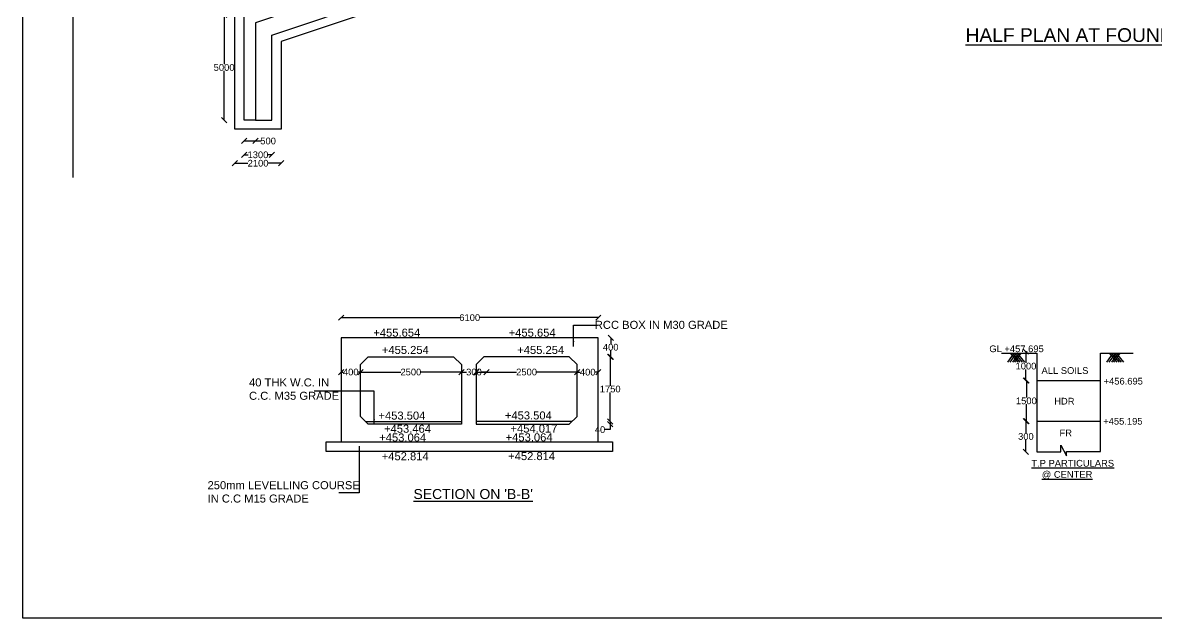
# Model space of a CAD drawing. Header units: millimetres. Extents: x 5124 to 6568637, y 2311 to 91879094.
# Drawn here: x 3584558 to 3604847, y 45928572 to 45939221 of the extents above; entities that cross this region are included whole.
import ezdxf

# ---------------------------------------------------------------- set-up
doc = ezdxf.new("R2010")
doc.units = ezdxf.units.MM
doc.header["$MEASUREMENT"] = 0
doc.linetypes.add('ACAD_ISO02W100', pattern=[15, 12, -3])
for name, color, linetype in [('DIMENSION', 7, 'Continuous'), ('DRAWING', 7, 'Continuous'), ('TEXT', 7, 'Continuous')]:
    doc.layers.add(name, color=color, linetype=linetype)
doc.styles.get("Standard").update_dxf_attribs({"font": 'arial.ttf', "height": 120})
doc.dimstyles.get("Standard").update_dxf_attribs({"dimtxt": 200, "dimasz": 110, "dimexe": 0.18, "dimexo": 0.0625, "dimgap": 0.09, "dimtad": 0, "dimtih": 1, "dimtoh": 1, "dimdec": 0, "dimzin": 0, "dimdsep": 46, "dimtxsty": 'Standard', "dimblk": 'OBLIQUE', "dimcen": 0.09, "dimse1": 1, "dimse2": 1, "dimadec": 0, "dimazin": 0, "dimtfac": 1, "dimtdec": 0, "dimtofl": 0, "dimtmove": 0, "dimatfit": 3, "dimfxl": 1, "dimtolj": 1, "dimtzin": 0, "dimarcsym": 0})

# ---------------------------------------------------------------- blocks, each defined once
blk = doc.blocks.new('_Oblique')
at = {"color": 0, "linetype": 'ByBlock', "lineweight": -2}
blk.add_line((-0.5, -0.5), (0.5, 0.5), dxfattribs=at)
blk = doc.blocks.new('*D62')
at = {"layer": 'Defpoints', "color": 0}
for p in [(3594861, 45933947), (3590257, 45933589), (3594861, 45933589)]:
    blk.add_point(p, dxfattribs=at)
at = {"layer": 'DIMENSION', "color": 0, "lineweight": -2}
for p, q in [((3590257, 45933947), (3592380, 45933947)), ((3594861, 45933947), (3592738, 45933947))]:
    blk.add_line(p, q, dxfattribs=at)
at = {"layer": 'DIMENSION', "color": 0, "lineweight": -2, "xscale": 95, "yscale": 95, "zscale": 95, "rotation": 180}
blk.add_blockref('_Oblique', (3590257, 45933947), dxfattribs=at)
at = {"layer": 'DIMENSION', "color": 0, "lineweight": -2, "xscale": 95, "yscale": 95, "zscale": 95}
blk.add_blockref('_Oblique', (3594861, 45933947), dxfattribs=at)
at = {"layer": 'DIMENSION', "color": 0, "insert": (3592559, 45933947), "char_height": 120, "attachment_point": 5}
blk.add_mtext('\\A1;6100', dxfattribs=at)
blk = doc.blocks.new('*D63')
at = {"layer": 'Defpoints', "color": 0}
for p in [(3590257, 45932974), (3590257, 45932974), (3590603, 45932974)]:
    blk.add_point(p, dxfattribs=at)
at = {"layer": 'DIMENSION', "color": 0, "lineweight": -2}
for p, q in [((3590257, 45932974), (3590295, 45932974)), ((3590603, 45932974), (3590565, 45932974))]:
    blk.add_line(p, q, dxfattribs=at)
at = {"layer": 'DIMENSION', "color": 0, "lineweight": -2, "xscale": 95, "yscale": 95, "zscale": 95, "rotation": 180}
blk.add_blockref('_Oblique', (3590257, 45932974), dxfattribs=at)
at = {"layer": 'DIMENSION', "color": 0, "lineweight": -2, "xscale": 95, "yscale": 95, "zscale": 95}
blk.add_blockref('_Oblique', (3590603, 45932974), dxfattribs=at)
at = {"layer": 'DIMENSION', "color": 0, "insert": (3590430, 45932974), "char_height": 120, "attachment_point": 5}
blk.add_mtext('\\A1;400', dxfattribs=at)
blk = doc.blocks.new('*D64')
at = {"layer": 'Defpoints', "color": 0}
for p in [(3592410, 45937515), (3590603, 45932974), (3592410, 45932974)]:
    blk.add_point(p, dxfattribs=at)
at = {"layer": 'DRAWING', "color": 0, "lineweight": -2}
for p, q in [((3590603, 45932974), (3591326, 45932974)), ((3592410, 45932974), (3591687, 45932974))]:
    blk.add_line(p, q, dxfattribs=at)
at = {"layer": 'DRAWING', "color": 0, "lineweight": -2, "xscale": 95, "yscale": 95, "zscale": 95, "rotation": 180}
blk.add_blockref('_Oblique', (3590603, 45932974), dxfattribs=at)
at = {"layer": 'DRAWING', "color": 0, "lineweight": -2, "xscale": 95, "yscale": 95, "zscale": 95}
blk.add_blockref('_Oblique', (3592410, 45932974), dxfattribs=at)
at = {"layer": 'DRAWING', "color": 0, "insert": (3591506, 45932974), "char_height": 120, "attachment_point": 5}
blk.add_mtext('\\A1;2500', dxfattribs=at)
blk = doc.blocks.new('*D65')
at = {"layer": 'Defpoints', "color": 0}
for p in [(3592859, 45935770), (3592410, 45932974), (3592859, 45932974)]:
    blk.add_point(p, dxfattribs=at)
at = {"layer": 'DIMENSION', "color": 0, "lineweight": -2}
for p, q in [((3592410, 45932974), (3592502, 45932974)), ((3592859, 45932974), (3592767, 45932974))]:
    blk.add_line(p, q, dxfattribs=at)
at = {"layer": 'DIMENSION', "color": 0, "lineweight": -2, "xscale": 95, "yscale": 95, "zscale": 95, "rotation": 180}
blk.add_blockref('_Oblique', (3592410, 45932974), dxfattribs=at)
at = {"layer": 'DIMENSION', "color": 0, "lineweight": -2, "xscale": 95, "yscale": 95, "zscale": 95}
blk.add_blockref('_Oblique', (3592859, 45932974), dxfattribs=at)
at = {"layer": 'DIMENSION', "color": 0, "insert": (3592635, 45932974), "char_height": 120, "attachment_point": 5}
blk.add_mtext('\\A1;300', dxfattribs=at)
blk = doc.blocks.new('*D66')
at = {"layer": 'Defpoints', "color": 0}
for p in [(3594481, 45937515), (3592674, 45932974), (3594481, 45932974)]:
    blk.add_point(p, dxfattribs=at)
at = {"layer": 'DRAWING', "color": 0, "lineweight": -2}
for p, q in [((3592674, 45932974), (3593397, 45932974)), ((3594481, 45932974), (3593758, 45932974))]:
    blk.add_line(p, q, dxfattribs=at)
at = {"layer": 'DRAWING', "color": 0, "lineweight": -2, "xscale": 95, "yscale": 95, "zscale": 95, "rotation": 180}
blk.add_blockref('_Oblique', (3592674, 45932974), dxfattribs=at)
at = {"layer": 'DRAWING', "color": 0, "lineweight": -2, "xscale": 95, "yscale": 95, "zscale": 95}
blk.add_blockref('_Oblique', (3594481, 45932974), dxfattribs=at)
at = {"layer": 'DRAWING', "color": 0, "insert": (3593577, 45932974), "char_height": 120, "attachment_point": 5}
blk.add_mtext('\\A1;2500', dxfattribs=at)
blk = doc.blocks.new('*D67')
at = {"layer": 'Defpoints', "color": 0}
for p in [(3594861, 45937515), (3594481, 45932974), (3594861, 45932972)]:
    blk.add_point(p, dxfattribs=at)
at = {"layer": 'DRAWING', "color": 0, "lineweight": -2}
for p, q in [((3594481, 45932972), (3594536, 45932972)), ((3594861, 45932972), (3594806, 45932972))]:
    blk.add_line(p, q, dxfattribs=at)
at = {"layer": 'DRAWING', "color": 0, "lineweight": -2, "xscale": 95, "yscale": 95, "zscale": 95, "rotation": 180}
blk.add_blockref('_Oblique', (3594481, 45932972), dxfattribs=at)
at = {"layer": 'DRAWING', "color": 0, "lineweight": -2, "xscale": 95, "yscale": 95, "zscale": 95}
blk.add_blockref('_Oblique', (3594861, 45932972), dxfattribs=at)
at = {"layer": 'DRAWING', "color": 0, "insert": (3594671, 45932972), "char_height": 120, "attachment_point": 5}
blk.add_mtext('\\A1;400', dxfattribs=at)
blk = doc.blocks.new('*D68')
at = {"layer": 'Defpoints', "color": 0}
for p in [(3594340, 45933589), (3595082, 45933589), (3594340, 45933248)]:
    blk.add_point(p, dxfattribs=at)
at = {"layer": 'DIMENSION', "color": 0, "lineweight": -2}
for p, q in [((3595082, 45933589), (3595082, 45933480)), ((3595082, 45933248), (3595082, 45933357))]:
    blk.add_line(p, q, dxfattribs=at)
at = {"layer": 'DIMENSION', "color": 0, "lineweight": -2, "xscale": 95, "yscale": 95, "zscale": 95}
for p, rotation in [((3595082, 45933589), 90), ((3595082, 45933248), 270)]:
    blk.add_blockref('_Oblique', p, dxfattribs=dict(at, rotation=rotation))
at = {"layer": 'DIMENSION', "color": 0, "insert": (3595082, 45933418), "char_height": 120, "attachment_point": 5}
blk.add_mtext('\\A1;400', dxfattribs=at)
blk = doc.blocks.new('*D69')
at = {"layer": 'Defpoints', "color": 0}
for p in [(3594340, 45933248), (3594392, 45932092), (3595073, 45932092)]:
    blk.add_point(p, dxfattribs=at)
at = {"layer": 'DIMENSION', "color": 0, "lineweight": -2}
for p, q in [((3595073, 45933248), (3595073, 45932731)), ((3595073, 45932092), (3595073, 45932608))]:
    blk.add_line(p, q, dxfattribs=at)
at = {"layer": 'DIMENSION', "color": 0, "lineweight": -2, "xscale": 95, "yscale": 95, "zscale": 95}
for p, rotation in [((3595073, 45933248), 90), ((3595073, 45932092), 270)]:
    blk.add_blockref('_Oblique', p, dxfattribs=dict(at, rotation=rotation))
at = {"layer": 'DIMENSION', "color": 0, "insert": (3595073, 45932670), "char_height": 120, "attachment_point": 5}
blk.add_mtext('\\A1;1750', dxfattribs=at)
blk = doc.blocks.new('*D70')
at = {"layer": 'Defpoints', "color": 0}
for p in [(3594340, 45932040), (3594392, 45932092), (3595074, 45932040)]:
    blk.add_point(p, dxfattribs=at)
at = {"layer": 'DIMENSION', "color": 0, "lineweight": -2}
for p, q in [((3595074, 45932092), (3595074, 45932040)), ((3595074, 45932040), (3595074, 45931945)), ((3595074, 45931945), (3594979, 45931945))]:
    blk.add_line(p, q, dxfattribs=at)
at = {"layer": 'DIMENSION', "color": 0, "lineweight": -2, "xscale": 95, "yscale": 95, "zscale": 95}
for p, rotation in [((3595074, 45932092), 90), ((3595074, 45932040), 270)]:
    blk.add_blockref('_Oblique', p, dxfattribs=dict(at, rotation=rotation))
at = {"layer": 'DIMENSION', "color": 0, "insert": (3594891, 45931945), "char_height": 120, "attachment_point": 5}
blk.add_mtext('\\A1;40', dxfattribs=at)
blk = doc.blocks.new('*D71')
at = {"layer": 'Defpoints', "color": 0}
for p in [(3602514, 45933339), (3602707, 45933339), (3602707, 45932821)]:
    blk.add_point(p, dxfattribs=at)
at = {"layer": 'DIMENSION', "color": 0, "lineweight": -2}
for p, q in [((3602514, 45933339), (3602514, 45933142)), ((3602514, 45932821), (3602514, 45933019))]:
    blk.add_line(p, q, dxfattribs=at)
at = {"layer": 'DIMENSION', "color": 0, "lineweight": -2, "xscale": 95, "yscale": 95, "zscale": 95}
for p, rotation in [((3602514, 45933339), 90), ((3602514, 45932821), 270)]:
    blk.add_blockref('_Oblique', p, dxfattribs=dict(at, rotation=rotation))
at = {"layer": 'DIMENSION', "color": 0, "insert": (3602514, 45933080), "char_height": 120, "attachment_point": 5}
blk.add_mtext('\\A1;1000', dxfattribs=at)
blk = doc.blocks.new('*D72')
at = {"layer": 'Defpoints', "color": 0}
for p in [(3602707, 45932821), (3602521, 45932097), (3602707, 45932097)]:
    blk.add_point(p, dxfattribs=at)
at = {"layer": 'DIMENSION', "color": 0, "lineweight": -2}
for p, q in [((3602521, 45932821), (3602521, 45932521)), ((3602521, 45932097), (3602521, 45932398))]:
    blk.add_line(p, q, dxfattribs=at)
at = {"layer": 'DIMENSION', "color": 0, "lineweight": -2, "xscale": 95, "yscale": 95, "zscale": 95}
for p, rotation in [((3602521, 45932821), 90), ((3602521, 45932097), 270)]:
    blk.add_blockref('_Oblique', p, dxfattribs=dict(at, rotation=rotation))
at = {"layer": 'DIMENSION', "color": 0, "insert": (3602521, 45932459), "char_height": 120, "attachment_point": 5}
blk.add_mtext('\\A1;1500', dxfattribs=at)
blk = doc.blocks.new('*D73')
at = {"layer": 'Defpoints', "color": 0, "linetype": 'Continuous'}
for p in [(3602707, 45932097), (3602513, 45931547), (3602707, 45931547)]:
    blk.add_point(p, dxfattribs=at)
at = {"layer": 'TEXT', "color": 0, "linetype": 'Continuous', "lineweight": -2}
for p, q in [((3602513, 45932097), (3602513, 45931884)), ((3602513, 45931547), (3602513, 45931761))]:
    blk.add_line(p, q, dxfattribs=at)
at = {"layer": 'TEXT', "color": 0, "linetype": 'Continuous', "lineweight": -2, "xscale": 95, "yscale": 95, "zscale": 95}
for p, rotation in [((3602513, 45932097), 90), ((3602513, 45931547), 270)]:
    blk.add_blockref('_Oblique', p, dxfattribs=dict(at, rotation=rotation))
at = {"layer": 'TEXT', "color": 0, "linetype": 'Continuous', "insert": (3602513, 45931822), "char_height": 120, "attachment_point": 5}
blk.add_mtext('\\A1;300', dxfattribs=at)
blk = doc.blocks.new('*D137')
at = {"layer": 'Defpoints', "color": 0, "linetype": 'Continuous'}
for p in [(3588229, 45939364), (3588163, 45937477), (3588522, 45937477)]:
    blk.add_point(p, dxfattribs=at)
at = {"layer": 'DIMENSION', "color": 0, "linetype": 'Continuous', "lineweight": -2}
for p, q in [((3588163, 45939364), (3588163, 45938482)), ((3588163, 45937477), (3588163, 45938359))]:
    blk.add_line(p, q, dxfattribs=at)
at = {"layer": 'DIMENSION', "color": 0, "linetype": 'Continuous', "lineweight": -2, "xscale": 95, "yscale": 95, "zscale": 95}
for p, rotation in [((3588163, 45939364), 90), ((3588163, 45937477), 270)]:
    blk.add_blockref('_Oblique', p, dxfattribs=dict(at, rotation=rotation))
at = {"layer": 'DIMENSION', "color": 0, "linetype": 'Continuous', "insert": (3588163, 45938420), "char_height": 120, "attachment_point": 5}
blk.add_mtext('\\A1;5000', dxfattribs=at)
blk = doc.blocks.new('*D138')
at = {"layer": 'Defpoints', "color": 0, "linetype": 'Continuous'}
for p in [(3588522, 45937477), (3588724, 45937477), (3588724, 45937106)]:
    blk.add_point(p, dxfattribs=at)
at = {"layer": 'DIMENSION', "color": 0, "linetype": 'Continuous', "lineweight": -2}
for p, q in [((3588522, 45937106), (3588724, 45937106)), ((3588724, 45937106), (3588819, 45937106))]:
    blk.add_line(p, q, dxfattribs=at)
at = {"layer": 'DIMENSION', "color": 0, "linetype": 'Continuous', "lineweight": -2, "xscale": 95, "yscale": 95, "zscale": 95, "rotation": 180}
blk.add_blockref('_Oblique', (3588522, 45937106), dxfattribs=at)
at = {"layer": 'DIMENSION', "color": 0, "linetype": 'Continuous', "lineweight": -2, "xscale": 95, "yscale": 95, "zscale": 95}
blk.add_blockref('_Oblique', (3588724, 45937106), dxfattribs=at)
at = {"layer": 'DIMENSION', "color": 0, "linetype": 'Continuous', "insert": (3588951, 45937106), "char_height": 120, "attachment_point": 5}
blk.add_mtext('\\A1;500', dxfattribs=at)
blk = doc.blocks.new('*D139')
at = {"layer": 'Defpoints', "color": 0, "linetype": 'Continuous'}
for p in [(3588522, 45937477), (3589016, 45937477), (3589016, 45936858)]:
    blk.add_point(p, dxfattribs=at)
at = {"layer": 'DIMENSION', "color": 0, "linetype": 'Continuous', "lineweight": -2}
for p, q in [((3588522, 45936858), (3588596, 45936858)), ((3589016, 45936858), (3588943, 45936858))]:
    blk.add_line(p, q, dxfattribs=at)
at = {"layer": 'DIMENSION', "color": 0, "linetype": 'Continuous', "lineweight": -2, "xscale": 95, "yscale": 95, "zscale": 95, "rotation": 180}
blk.add_blockref('_Oblique', (3588522, 45936858), dxfattribs=at)
at = {"layer": 'DIMENSION', "color": 0, "linetype": 'Continuous', "lineweight": -2, "xscale": 95, "yscale": 95, "zscale": 95}
blk.add_blockref('_Oblique', (3589016, 45936858), dxfattribs=at)
at = {"layer": 'DIMENSION', "color": 0, "linetype": 'Continuous', "insert": (3588769, 45936858), "char_height": 120, "attachment_point": 5}
blk.add_mtext('\\A1;1300', dxfattribs=at)
blk = doc.blocks.new('*D140')
at = {"layer": 'Defpoints', "color": 0, "linetype": 'Continuous'}
for p in [(3588356, 45937314), (3589186, 45937314), (3589186, 45936708)]:
    blk.add_point(p, dxfattribs=at)
at = {"layer": 'DIMENSION', "color": 0, "linetype": 'Continuous', "lineweight": -2}
for p, q in [((3588356, 45936708), (3588591, 45936708)), ((3589186, 45936708), (3588951, 45936708))]:
    blk.add_line(p, q, dxfattribs=at)
at = {"layer": 'DIMENSION', "color": 0, "linetype": 'Continuous', "lineweight": -2, "xscale": 95, "yscale": 95, "zscale": 95, "rotation": 180}
blk.add_blockref('_Oblique', (3588356, 45936708), dxfattribs=at)
at = {"layer": 'DIMENSION', "color": 0, "linetype": 'Continuous', "lineweight": -2, "xscale": 95, "yscale": 95, "zscale": 95}
blk.add_blockref('_Oblique', (3589186, 45936708), dxfattribs=at)
at = {"layer": 'DIMENSION', "color": 0, "linetype": 'Continuous', "insert": (3588771, 45936708), "char_height": 120, "attachment_point": 5}
blk.add_mtext('\\A1;2100', dxfattribs=at)

msp = doc.modelspace()

# ---------------------------------------------------------------- linework, layer by layer
at = {"layer": 'DRAWING', "linetype": 'Continuous'}
msp.add_lwpolyline([(3584558.5, 45956633), (3629157, 45956633), (3629157, 45928571.5), (3584558.5, 45928571.5)], close=True, dxfattribs=at)
for points in [[(3585464.3, 45936455), (3585464.3, 45944286.5), (3585598, 45944286.5), (3585692.3, 45944286.5), (3585293.4, 45944395.2), (3585478.3, 45944395.2), (3585478.3, 45949257.7)], [(3588724, 45937477), (3589016, 45937477), (3589016, 45938999.9), (3594747.3, 45940918), (3595847.1, 45940918), (3595847.1, 45942624)], [(3596003.4, 45940754.8), (3594788.6, 45940754.8), (3589186.2, 45938886.9), (3589186.2, 45937314.4), (3588356.2, 45937314.4), (3588356.2, 45939363.5), (3588518.5, 45939363.5), (3595271, 45941602.9)], [(3595271, 45941397.3), (3588724, 45939221.1), (3588724, 45937477), (3588522.4, 45937477), (3588522.4, 45939363.5)]]:
    msp.add_lwpolyline(points, dxfattribs=at)
at = {"layer": 'DRAWING'}
for points in [[(3590257.3, 45931727), (3594860.7, 45931727), (3594860.7, 45933589), (3590257.3, 45933589)], [(3590743.4, 45933247.5), (3592269.5, 45933247.5), (3592410, 45933107), (3592410, 45932039.8), (3590743.4, 45932039.8), (3590602.9, 45932180.3), (3590602.9, 45933107)], [(3594340.5, 45933247.5), (3592814.4, 45933247.5), (3592673.9, 45933107), (3592673.9, 45932039.8), (3594340.5, 45932039.8), (3594481, 45932180.3), (3594481, 45933107)], [(3589991, 45931727), (3595115.6, 45931727), (3595115.6, 45931552.7), (3589991, 45931552.7)]]:
    msp.add_lwpolyline(points, close=True, dxfattribs=at)
for points in [[(3602078.4, 45933309.9), (3602707.4, 45933309.9), (3602707.4, 45931547.4), (3603137.9, 45931547.4), (3603137.9, 45931667.9), (3603240.4, 45931478.9), (3603240.4, 45931554.4), (3603848.4, 45931554.4), (3603848.4, 45933309.9), (3604430.9, 45933309.9)], [(3602296.9, 45933309.9), (3602183.4, 45933151.9)], [(3602340.2, 45933309.9), (3602226.7, 45933151.9)], [(3602232.4, 45933309.9), (3602365.9, 45933149.9)], [(3602383.9, 45933309.9), (3602270.4, 45933151.9)], [(3602272.9, 45933309.9), (3602406.4, 45933149.9)], [(3602422.9, 45933309.9), (3602309.4, 45933151.9)], [(3602313.4, 45933309.9), (3602446.9, 45933149.9)], [(3602355.4, 45933309.9), (3602488.9, 45933149.9)], [(3604070.4, 45933309.9), (3603956.9, 45933151.9)], [(3604113.7, 45933309.9), (3604000.2, 45933151.9)], [(3604005.9, 45933309.9), (3604139.4, 45933149.9)], [(3604157.4, 45933309.9), (3604043.9, 45933151.9)], [(3604046.4, 45933309.9), (3604179.9, 45933149.9)], [(3604196.4, 45933309.9), (3604082.9, 45933151.9)], [(3604086.9, 45933309.9), (3604220.4, 45933149.9)], [(3604128.9, 45933309.9), (3604262.4, 45933149.9)], [(3602707.4, 45932821.4), (3603848.4, 45932821.4)], [(3590691.7, 45932091.6), (3592410, 45932091.6)], [(3594392.2, 45932091.6), (3592673.9, 45932091.6)], [(3602707.4, 45932097.4), (3603848.4, 45932097.4)]]:
    msp.add_lwpolyline(points, dxfattribs=at)

# ---------------------------------------------------------------- texts
at = {"layer": 'DIMENSION', "attachment_point": 1}
for s, insert, char_height, width in [('RCC BOX IN M30 GRADE', (3594797.4, 45933890.4), 143.278, 2429.767), ('+455.654', (3590833.6, 45933750.3), 143.28, 1503.069), ('+455.654', (3593256, 45933750.3), 143.28, 1503.069), ('GL +457.695', (3601858.4, 45933450.3), 120, 967.257), ('+455.254', (3590986.8, 45933441.6), 143.28, 1503.069), ('+455.254', (3593409.2, 45933441.6), 143.28, 1503.069), ('ALL SOILS', (3602792.6, 45933061.7), 120, 967.257), ('40 THK W.C. IN C.C. M35 GRADE', (3588609.5, 45932860.8), 143.278, 1707.814), ('+456.695', (3603903.1, 45932871.2), 120, 697.053), ('HDR', (3603019.7, 45932513.9), 120, 967.257), ('+453.504', (3590925.3, 45932267.6), 143.28, 1503.069), ('+453.504', (3593188, 45932270.7), 143.28, 1503.069), ('+453.464', (3591025.4, 45932032.7), 143.28, 1503.069), ('+454.017', (3593288.1, 45932035.8), 143.28, 1503.069), ('+455.195', (3603896.8, 45932154.5), 120, 697.053), ('+453.064', (3590939.3, 45931876.3), 143.28, 1503.069), ('+453.064', (3593202, 45931879.4), 143.28, 1503.069), ('FR', (3603114.1, 45931946.3), 120, 967.257), ('+452.814', (3590984.1, 45931540.4), 143.28, 1503.069), ('+452.814', (3593246.8, 45931543.5), 143.28, 1503.069), ('{\\LT.P PARTICULARS\\P}    {\\L@ CENTER}', (3602610.6, 45931403.9), 120, 1471.582), ('250mm LEVELLING COURSE  IN C.C M15 GRADE', (3587867.2, 45931023.5), 143.278, 2784.695)]:
    msp.add_mtext(s, dxfattribs=dict(at, insert=insert, char_height=char_height, width=width))
at = {"layer": 'TEXT'}
for s, height, p in [('%%UHALF PLAN AT FOUNDATION AND HALF PLAN AT TOP ', 246.09, (3601432.9, 45938876.3)), ("%%USECTION ON 'B-B'", 179.097, (3591551.8, 45930704.1))]:
    msp.add_text(s, height=height, dxfattribs=at).set_placement(p)

# ---------------------------------------------------------------- dimensions: what is measured, and where the dimension line sits
at = {"layer": 'DIMENSION', "linetype": 'Continuous'}
dim = msp.add_linear_dim(base=(3588163.5, 45937477), p1=(3588229, 45939363.5), p2=(3588522.4, 45937477), angle=90, text='5000', dimstyle='Standard', override={"dimasz": 95, "dimarcsym": 1}, dxfattribs=at)
dim.commit()
dim.dimension.update_dxf_attribs({"geometry": '*D137', "text_midpoint": (3588163.5, 45938420.3)})
for base, p1, p2, text, picture, middle in [((3589186.2, 45936708), (3588356.2, 45937314.4), (3589186.2, 45937314.4), '2100', '*D140', (3588771.2, 45936708)), ((3588724, 45937105.5), (3588522.4, 45937477), (3588724, 45937477), '500', '*D138', (3588951.4, 45937105.5)), ((3589016, 45936858), (3588522.4, 45937477), (3589016, 45937477), '1300', '*D139', (3588769.2, 45936858))]:
    dim = msp.add_linear_dim(base=base, p1=p1, p2=p2, text=text, dimstyle='Standard', override={"dimasz": 95, "dimarcsym": 1}, dxfattribs=at)
    dim.commit()
    dim.dimension.update_dxf_attribs({"geometry": picture, "text_midpoint": middle})
at = {"layer": 'DIMENSION'}
for base, p1, p2, text, picture, middle in [((3592859, 45932974.1), (3592410, 45932974.1), (3592859, 45935770), '300', '*D65', (3592634.5, 45932974.1)), ((3594860.7, 45933947.2), (3590257.3, 45933589), (3594860.7, 45933589), '6100', '*D62', (3592559, 45933947.2)), ((3590257.3, 45932974.1), (3590602.9, 45932974.1), (3590257.3, 45932974.1), '400', '*D63', (3590430.1, 45932974.1))]:
    dim = msp.add_linear_dim(base=base, p1=p1, p2=p2, text=text, dimstyle='Standard', override={"dimasz": 95, "dimarcsym": 1}, dxfattribs=at)
    dim.commit()
    dim.dimension.update_dxf_attribs({"geometry": picture, "text_midpoint": middle})
for base, p1, p2, text, picture, middle in [((3595082.1, 45933589), (3594340.5, 45933247.5), (3594340.5, 45933589), '400', '*D68', (3595082.1, 45933418.3)), ((3602513.9, 45933338.9), (3602707.4, 45932821.4), (3602707.4, 45933338.9), '1000', '*D71', (3602513.9, 45933080.1)), ((3602521.4, 45932097.4), (3602707.4, 45932821.4), (3602707.4, 45932097.4), '1500', '*D72', (3602521.4, 45932459.4)), ((3595074.4, 45932039.8), (3594392.2, 45932091.6), (3594340.5, 45932039.8), '40', '*D70', (3594891.1, 45931944.8))]:
    dim = msp.add_linear_dim(base=base, p1=p1, p2=p2, angle=90, text=text, dimstyle='Standard', override={"dimasz": 95, "dimarcsym": 1}, dxfattribs=at)
    dim.commit()
    dim.dimension.update_dxf_attribs({"geometry": picture, "text_midpoint": middle})
dim = msp.add_linear_dim(base=(3595072.6, 45932091.6), p1=(3594340.5, 45933247.5), p2=(3594392.2, 45932091.6), angle=90, text='1750', dimstyle='Standard', override={"dimasz": 95, "dimarcsym": 1}, dxfattribs=at)
dim.commit()
dim.dimension.update_dxf_attribs({"geometry": '*D69', "text_midpoint": (3595072.6, 45932669.6), "dimtype": 160})
at = {"layer": 'DRAWING'}
for base, p1, p2, text, picture, middle in [((3592410, 45932974.1), (3590602.9, 45932974.1), (3592410, 45937515), '2500', '*D64', (3591506.5, 45932974.1)), ((3594481, 45932974.1), (3592673.9, 45932974.1), (3594481, 45937515), '2500', '*D66', (3593577.4, 45932974.1)), ((3594860.7, 45932971.7), (3594481, 45932974.1), (3594860.7, 45937515), '400', '*D67', (3594670.8, 45932971.7))]:
    dim = msp.add_linear_dim(base=base, p1=p1, p2=p2, text=text, dimstyle='Standard', override={"dimasz": 95, "dimarcsym": 1}, dxfattribs=at)
    dim.commit()
    dim.dimension.update_dxf_attribs({"geometry": picture, "text_midpoint": middle})
at = {"layer": 'TEXT', "linetype": 'Continuous'}
dim = msp.add_linear_dim(base=(3602513, 45931547.4), p1=(3602707.4, 45932097.4), p2=(3602707.4, 45931547.4), angle=90, text='300', dimstyle='Standard', override={"dimasz": 95, "dimarcsym": 1}, dxfattribs=at)
dim.commit()
dim.dimension.update_dxf_attribs({"geometry": '*D73', "text_midpoint": (3602513, 45931822.4)})

# ---------------------------------------------------------------- leaders
at = {"layer": 'DIMENSION', "linetype": 'ACAD_ISO02W100'}
for points in [[(3594415.6, 45933432.7), (3594415.6, 45933812.6), (3594843.5, 45933812.6)], [(3590847.7, 45932039.8), (3590847.7, 45932633.9), (3589776.4, 45932633.9)], [(3590582.3, 45931646.9), (3590582.3, 45930812.7), (3590214.8, 45930812.7)]]:
    msp.add_leader(points, dimstyle='Standard', override={"dimasz": 95, "dimgap": 0.09, "dimtad": 0, "dimarcsym": 1}, dxfattribs=at)

doc.saveas('drawing.dxf')
